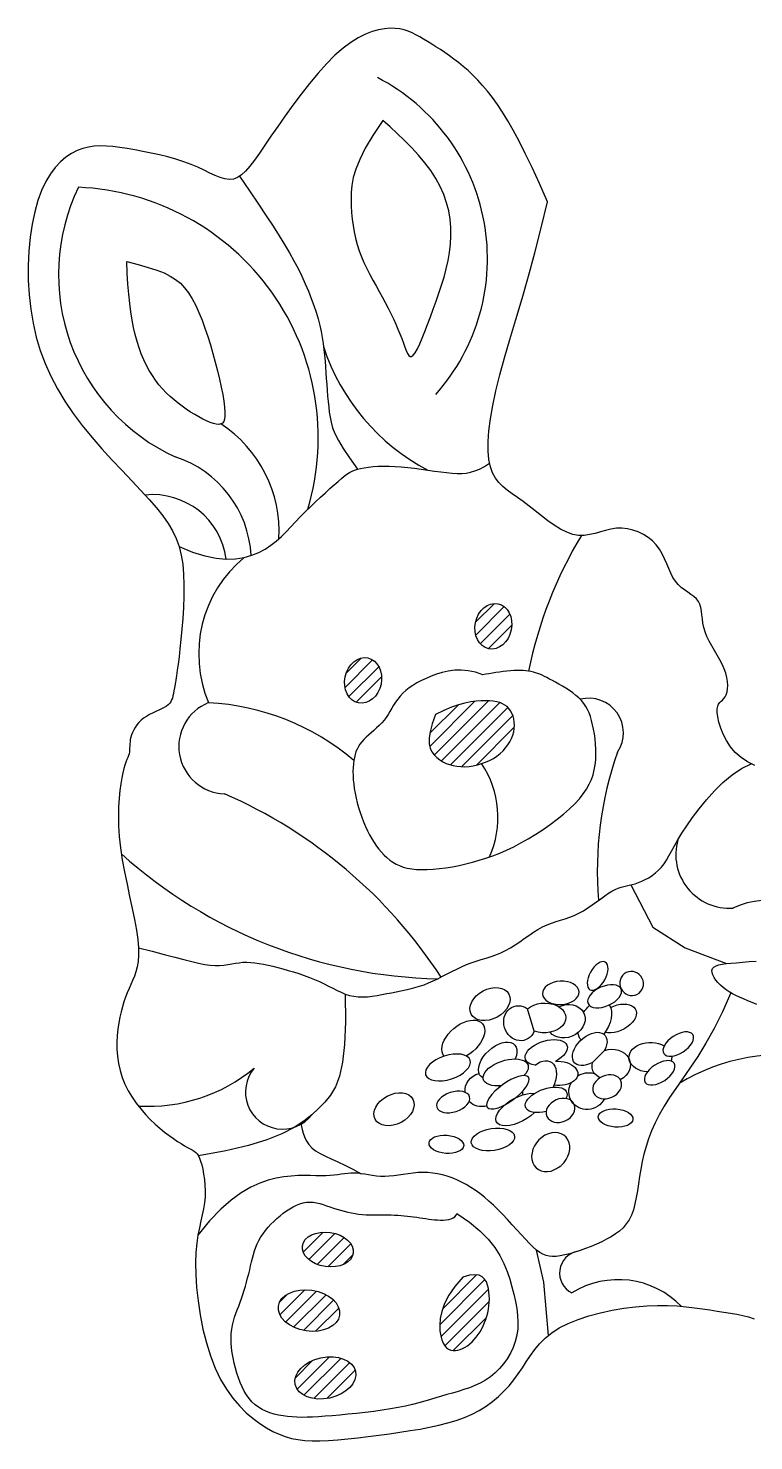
# Model space of a CAD drawing. Extents: x 1069 to 1417, y 503 to 796.
# Drawn here: x 1069.3 to 1216.4, y 509.4 to 795.9 of the extents above; entities that cross this region are included whole.
import ezdxf

# ---------------------------------------------------------------- set-up
doc = ezdxf.new("R2010")
doc.units = 0
doc.header["$LTSCALE"] = 10
doc.header["$MEASUREMENT"] = 0
for name, color, linetype in [('3', 3, 'CONTINUOUS'), ('7', 7, 'CONTINUOUS'), ('BH', 3, 'CONTINUOUS')]:
    doc.layers.add(name, color=color, linetype=linetype)

msp = doc.modelspace()

# ---------------------------------------------------------------- hatches: boundary and pattern name
at = {"layer": 'BH'}
h = msp.add_hatch(dxfattribs=at)
h.set_pattern_fill('ANSI31', color=256, scale=15, style=0)
h.set_pattern_definition([(45, (8891.5754, 11419.2446), (-1.32582521, 1.32582521), [])])
edge = h.paths.add_edge_path()
edge.add_ellipse((1305.65, 651.96), major_axis=(-9.41, -0.73), ratio=0.667745, start_angle=0, end_angle=360)
h.paths.add_polyline_path([(1151.9, 656.68), (1151.2, 654.79), (1150.78, 653.19), (1150.59, 651.86), (1150.62, 650.75), (1150.82, 649.85), (1151.16, 649.1), (1151.62, 648.48), (1152.15, 647.96), (1152.73, 647.5), (1153.36, 647.11), (1154.02, 646.78), (1154.72, 646.52), (1155.46, 646.31), (1156.23, 646.18), (1157.02, 646.11), (1157.84, 646.1), (1158.68, 646.16), (1159.53, 646.29), (1160.38, 646.47), (1161.23, 646.72), (1162.05, 647.02), (1162.85, 647.38), (1163.61, 647.79), (1164.32, 648.25), (1164.97, 648.76), (1165.57, 649.31), (1166.1, 649.9), (1166.56, 650.52), (1166.96, 651.16), (1167.29, 651.82), (1167.55, 652.49), (1167.74, 653.16), (1167.85, 653.84), (1167.89, 654.51), (1167.86, 655.16), (1167.77, 655.78), (1167.61, 656.38), (1167.39, 656.93), (1167.11, 657.44), (1166.78, 657.89), (1166.4, 658.28), (1165.96, 658.61), (1165.46, 658.88), (1164.91, 659.1), (1164.29, 659.27), (1163.6, 659.38), (1162.84, 659.45), (1162.01, 659.48), (1161.1, 659.47), (1160.1, 659.39), (1159.02, 659.24), (1157.83, 658.99), (1156.53, 658.63), (1155.12, 658.14), (1153.58, 657.49)])
edge = h.paths.add_edge_path()
edge.add_ellipse((1163.61, 674.59), major_axis=(0.94, 4.57), ratio=0.794519, start_angle=0, end_angle=360)
edge = h.paths.add_edge_path()
edge.add_ellipse((1137.2, 663.59), major_axis=(0.94, 4.57), ratio=0.794519, start_angle=0, end_angle=360)
edge = h.paths.add_edge_path()
edge.add_ellipse((1293.25, 664.44), major_axis=(0.28, 4.93), ratio=0.669347, start_angle=0, end_angle=360)
edge = h.paths.add_edge_path()
edge.add_ellipse((1320.68, 667.4), major_axis=(0.28, 4.93), ratio=0.669347, start_angle=0, end_angle=360)
edge = h.paths.add_edge_path()
edge.add_ellipse((1130.05, 548.18), major_axis=(-5.17, 0.75), ratio=0.666675, start_angle=0, end_angle=360)
edge = h.paths.add_edge_path()
edge.add_ellipse((1126.23, 535.8), major_axis=(-6.2, 0.9), ratio=0.666675, start_angle=0, end_angle=360)
edge = h.paths.add_edge_path()
edge.add_ellipse((1129.55, 522.14), major_axis=(-6.12, -1.34), ratio=0.666675, start_angle=0, end_angle=360)
h.paths.add_polyline_path([(1157.42, 542.6), (1155.81, 540.7), (1154.6, 538.9), (1153.73, 537.21), (1153.16, 535.62), (1152.85, 534.17), (1152.74, 532.85), (1152.78, 531.69), (1152.94, 530.68), (1153.16, 529.84), (1153.44, 529.16), (1153.77, 528.63), (1154.14, 528.23), (1154.55, 527.95), (1154.98, 527.78), (1155.44, 527.7), (1155.92, 527.7), (1156.41, 527.78), (1156.9, 527.92), (1157.39, 528.12), (1157.89, 528.37), (1158.37, 528.68), (1158.85, 529.05), (1159.31, 529.46), (1159.75, 529.91), (1160.16, 530.41), (1160.56, 530.94), (1160.92, 531.5), (1161.26, 532.09), (1161.57, 532.71), (1161.84, 533.35), (1162.09, 534.01), (1162.3, 534.68), (1162.47, 535.37), (1162.61, 536.06), (1162.71, 536.76), (1162.77, 537.46), (1162.8, 538.17), (1162.77, 538.87), (1162.71, 539.58), (1162.6, 540.28), (1162.44, 540.97), (1162.2, 541.62), (1161.85, 542.19), (1161.37, 542.64), (1160.71, 542.95), (1159.85, 543.07), (1158.77, 542.96)])
edge = h.paths.add_edge_path()
edge.add_ellipse((1245.99, 539.25), major_axis=(-5.44, 2.4), ratio=0.856369, start_angle=0, end_angle=360)
edge = h.paths.add_edge_path()
edge.add_ellipse((1239.03, 527.75), major_axis=(-6.92, 2.23), ratio=0.699664, start_angle=0, end_angle=360)
edge = h.paths.add_edge_path()
edge.add_ellipse((1241.08, 514.99), major_axis=(-5.04, 1.86), ratio=0.43315, start_angle=0, end_angle=360)
edge = h.paths.add_edge_path()
edge.add_ellipse((1274.33, 520.63), major_axis=(2.53, 8.19), ratio=0.689082, start_angle=0, end_angle=360)
edge = h.paths.add_edge_path()
edge.add_ellipse((1355.79, 520.68), major_axis=(-3.56, 8.2), ratio=0.671203, start_angle=0, end_angle=360)
edge = h.paths.add_edge_path()
edge.add_ellipse((1382.36, 536.71), major_axis=(-4.58, -4.29), ratio=0.878465, start_angle=0, end_angle=360)
edge = h.paths.add_edge_path()
edge.add_ellipse((1390.48, 513.65), major_axis=(-5.32, -0.93), ratio=0.555196, start_angle=0, end_angle=360)
edge = h.paths.add_edge_path()
edge.add_ellipse((1391.19, 524.41), major_axis=(-6.7, -0.86), ratio=0.518026, start_angle=0, end_angle=360)

# ---------------------------------------------------------------- linework, layer by layer
at = {"layer": '3'}
for p, q in [((1171.91, 592.49), (1170.57, 596.98)), ((1183.71, 586.12), (1186.14, 588.56)), ((1185.21, 582.99), (1184.04, 583.88))]:
    msp.add_line(p, q, dxfattribs=at)
msp.add_lwpolyline([(1175.31, 564.1, 0.064315), (1177.4, 565.25, 0.064315)], format="xyb", dxfattribs=at)
for centre, radius, start, end in [((1121.03, 749.12), 41.39, 318.2865, 62.5688), ((1116.2, 745.93), 40.77, 154.2962, 245.2179), ((1077.29, 712.83), 50.82, 343.3988, 87.5456), ((1170.42, 744.69), 43.37, 197.9804, 242.4152), ((1094.19, 693.83), 25.97, 356.6561, 56.9592), ((1092.32, 687.77), 22.21, 3.0218, 72.2004), ((1094.54, 686.22), 15.05, 7.4971, 95.8623), ((1256.65, 647.83), 87.71, 148.9967, 168.3867), ((1129.21, 668.97), 25.35, 129.5288, 202.9457), ((1109.41, 650.19), 9.58, 111.766, 267.9969), ((1103.3, 609.88), 49.27, 49.4788, 87.0213), ((1182.96, 652.96), 7.03, 326.3882, 104.2183), ((1255.88, 625.21), 71.19, 160.4164, 185.0029), ((1069.16, 548.91), 100.01, 33.0356, 66.4778), ((1211.47, 628.26), 10.86, 164.0726, 273.9369), ((1154.28, 701.96), 98.87, 228.0494, 268.889), ((1219.52, 601.41), 17.61, 36.1542, 114.5405), ((1222.06, 547.91), 39.78, 78.2604, 121.486), ((1093.62, 610.97), 33.75, 266.6775, 309.5413), ((1120.87, 580.11), 7.52, 139.9675, 322.0447)]:
    msp.add_arc(centre, radius, start, end, dxfattribs=at)
at = {"layer": '3', "extrusion": (0, 0, -1)}
for centre, major_axis, ratio in [((1184.76, 603.66), (1.55, 2.8), 0.510981), ((1191.65, 602.12), (1.09, -2.21), 0.966232), ((1177.29, 600.24), (3.71, 0.19), 0.636696), ((1186.18, 599.54), (3.35, 1.49), 0.542611), ((1201.1, 589.84), (2.94, 1.94), 0.52261), ((1154.4, 585.1), (4.52, 1.48), 0.506813), ((1197.34, 584.02), (2.94, 1.94), 0.52261), ((1166.55, 580.08), (4.16, 3.03), 0.359689), ((1186.7, 581.18), (2.78, 1.21), 0.761803), ((1155.48, 578.1), (3.33, 1.07), 0.573062), ((1177.24, 576.39), (2.78, 1.21), 0.761803)]:
    msp.add_ellipse(centre, major_axis=major_axis, ratio=ratio, dxfattribs=at)
at = {"layer": '3'}
for centre, major_axis, ratio in [((1162.94, 597.96), (-3.83, -2.04), 0.694434), ((1143.48, 576.63), (-3.83, -2.04), 0.694434), ((1188.41, 574.85), (-3.51, 0.27), 0.52261), ((1163.53, 570.5), (-4.39, -0.68), 0.502314), ((1154.09, 569.52), (-3.51, 0.27), 0.52261)]:
    msp.add_ellipse(centre, major_axis=major_axis, ratio=ratio, dxfattribs=at)
at = {"layer": '3', "extrusion": (0, 0, -1)}
for centre, major_axis, ratio, start_param, end_param in [((1168.93, 594.07), (1.17, -3.39), 0.884331, 5.472906, 10.330524), ((1173.98, 595.15), (4.34, 0.08), 0.694434, 3.818127, 8.363513), ((1178.36, 594.48), (3.65, 1.6), 0.82167, 4.671993, 9.197374), ((1184.16, 594.36), (2.29, 4.06), 0.628214, 4.833873, 5.243588), ((1184.16, 594.36), (2.29, 4.06), 0.628214, 0.312966, 1.847624), ((1188.66, 595.03), (3.82, 1.82), 0.60363, 4.666756, 8.789552), ((1157.53, 590.69), (-3.88, -3.29), 0.59593, 0, 5.040506), ((1164.5, 586.5), (3.43, 3.2), 0.579419, 2.930649, 7.208544), ((1174.34, 588.14), (4.22, 1.38), 0.528228, 2.302345, 7.567439), ((1183.16, 588.85), (3.05, 2.82), 0.610792, 1.926413, 7.354629), ((1184.16, 594.36), (2.29, 4.06), 0.628214, 3.346888, 3.835626), ((1195.44, 587.18), (4.34, 0.08), 0.694434, 8.006231, 11.716481), ((1187.51, 585.49), (3.88, 0.42), 0.849913, 4.443128, 7.452584), ((1195.44, 587.18), (4.34, 0.08), 0.694434, 6.238218, 6.563607), ((1166.12, 584.11), (4.52, 1.48), 0.506813, 1.917807, 7.096098), ((1172.97, 582.16), (2.29, 4.06), 0.628214, 5.283754, 7.760575), ((1176.72, 583.93), (4.02, -0.2), 0.611285, 4.559749, 8.022718), ((1187.51, 585.49), (3.88, 0.42), 0.849913, 9.047336, 9.741649), ((1161.35, 580.55), (-3.14, -1.59), 0.954465, 6.624937, 8.124516), ((1182.75, 580.32), (3.37, 1.92), 0.947489, 7.262524, 10.447903), ((1182.75, 580.32), (3.37, 1.92), 0.947489, 10.912347, 11.832445), ((1168.77, 576.57), (4.49, 2.56), 0.46745, 1.07043, 5.735699), ((1161.35, 580.55), (-3.14, -1.59), 0.954465, 9.660159, 9.75495), ((1172.97, 582.16), (2.29, 4.06), 0.628214, 10.013182, 10.203236), ((1174.33, 578.53), (4.17, 1.53), 0.502314, 8.037215, 10.589499), ((1174.33, 578.53), (4.17, 1.53), 0.502314, 4.306314, 6.811674), ((1161.35, 580.55), (-3.14, -1.59), 0.954465, 4.894044, 6.010371)]:
    msp.add_ellipse(centre, major_axis=major_axis, ratio=ratio, start_param=start_param, end_param=end_param, dxfattribs=at)
at = {"layer": '3'}
msp.add_ellipse((1175.24, 567.94), major_axis=(2.9, 3.24), ratio=0.788102, start_param=4.583668, end_param=10.289959, dxfattribs=at)
at = {"layer": '7'}
for points in [[(1174.58, 760.67), (1172.94, 764.35), (1171.46, 767.6), (1170.09, 770.45), (1168.83, 772.96), (1167.65, 775.16), (1166.55, 777.11), (1165.49, 778.83), (1164.46, 780.38), (1163.44, 781.8), (1162.43, 783.09), (1161.43, 784.27), (1160.44, 785.35), (1159.46, 786.35), (1158.49, 787.26), (1157.52, 788.1), (1156.57, 788.88), (1155.62, 789.61), (1154.69, 790.29), (1153.77, 790.93), (1152.87, 791.54), (1151.98, 792.11), (1151.12, 792.64), (1150.28, 793.15), (1149.46, 793.64), (1148.68, 794.1), (1147.9, 794.53), (1147.13, 794.92), (1146.34, 795.25), (1145.51, 795.53), (1144.63, 795.73), (1143.69, 795.84), (1142.67, 795.86), (1141.55, 795.77), (1140.34, 795.55), (1139.05, 795.19), (1137.68, 794.65), (1136.23, 793.92), (1134.71, 792.98), (1133.13, 791.8), (1131.48, 790.37), (1129.79, 788.67), (1128.07, 786.75), (1126.34, 784.68), (1124.64, 782.5), (1122.98, 780.28), (1121.39, 778.07), (1119.89, 775.94), (1118.52, 773.94), (1117.29, 772.12), (1116.18, 770.5), (1115.17, 769.09), (1114.24, 767.88), (1113.37, 766.88), (1112.54, 766.11), (1111.72, 765.57), (1110.9, 765.25), (1110.04, 765.17), (1109.15, 765.29), (1108.21, 765.57), (1107.2, 765.99), (1106.12, 766.5), (1104.96, 767.07), (1103.7, 767.67), (1102.32, 768.26), (1100.84, 768.8), (1099.26, 769.3), (1097.62, 769.76), (1095.94, 770.17), (1094.24, 770.55), (1092.56, 770.89), (1090.93, 771.18), (1089.36, 771.45), (1087.88, 771.67), (1086.48, 771.85), (1085.15, 771.96), (1083.89, 771.99), (1082.67, 771.93), (1081.49, 771.76), (1080.34, 771.47), (1079.2, 771.04), (1078.06, 770.46), (1076.94, 769.71), (1075.84, 768.77), (1074.79, 767.65), (1073.79, 766.32), (1072.87, 764.76), (1072.02, 762.97), (1071.27, 760.94), (1070.63, 758.65), (1070.11, 756.14), (1069.7, 753.46), (1069.43, 750.64), (1069.3, 747.73), (1069.31, 744.77), (1069.47, 741.8), (1069.79, 738.88), (1070.28, 736.02), (1070.93, 733.24), (1071.75, 730.53), (1072.73, 727.88), (1073.89, 725.28), (1075.22, 722.73), (1076.71, 720.22), (1078.38, 717.75), (1080.22, 715.32), (1082.18, 712.93), (1084.22, 710.59), (1086.28, 708.33), (1088.33, 706.15), (1090.3, 704.08), (1092.15, 702.11), (1093.84, 700.28), (1095.32, 698.57), (1096.6, 696.97), (1097.68, 695.43), (1098.58, 693.9), (1099.32, 692.35), (1099.9, 690.74), (1100.33, 689.02), (1100.63, 687.15), (1100.81, 685.12), (1100.88, 682.95), (1100.87, 680.69), (1100.79, 678.41), (1100.65, 676.15), (1100.47, 673.96), (1100.27, 671.9), (1100.07, 670.02), (1099.87, 668.36), (1099.68, 666.91), (1099.51, 665.65), (1099.35, 664.56), (1099.2, 663.62), (1099.06, 662.81), (1098.93, 662.11), (1098.82, 661.49), (1098.73, 660.94), (1098.63, 660.46), (1098.52, 660.02), (1098.38, 659.63), (1098.21, 659.27), (1097.98, 658.95), (1097.69, 658.65), (1097.32, 658.37), (1096.87, 658.1), (1096.34, 657.83), (1095.76, 657.56), (1095.14, 657.27), (1094.51, 656.98), (1093.88, 656.66), (1093.27, 656.31), (1092.7, 655.93), (1092.19, 655.51), (1091.73, 655.05), (1091.32, 654.58), (1090.98, 654.08), (1090.68, 653.57), (1090.44, 653.06), (1090.24, 652.56), (1090.1, 652.07), (1090, 651.6), (1089.94, 651.15), (1089.9, 650.71), (1089.88, 650.29), (1089.86, 649.89), (1089.84, 649.49), (1089.8, 649.11), (1089.73, 648.73), (1089.62, 648.36), (1089.48, 647.97), (1089.31, 647.53), (1089.12, 647.03), (1088.91, 646.43), (1088.7, 645.72), (1088.48, 644.86), (1088.26, 643.84), (1088.05, 642.64), (1087.86, 641.25), (1087.71, 639.7), (1087.61, 637.97), (1087.57, 636.1), (1087.62, 634.08), (1087.76, 631.92), (1088.01, 629.63), (1088.37, 627.23), (1088.82, 624.76), (1089.33, 622.26), (1089.86, 619.78), (1090.38, 617.37), (1090.85, 615.08), (1091.24, 612.95), (1091.52, 611.03), (1091.66, 609.35), (1091.67, 607.89), (1091.58, 606.62), (1091.39, 605.5), (1091.13, 604.51), (1090.82, 603.6), (1090.47, 602.75), (1090.1, 601.92), (1089.74, 601.09), (1089.38, 600.23), (1089.03, 599.34), (1088.7, 598.41), (1088.4, 597.43), (1088.11, 596.4), (1087.86, 595.31), (1087.64, 594.14), (1087.46, 592.89), (1087.34, 591.57), (1087.28, 590.2), (1087.29, 588.79), (1087.39, 587.36), (1087.59, 585.93), (1087.91, 584.49), (1088.34, 583.08), (1088.9, 581.71), (1089.58, 580.37), (1090.36, 579.09), (1091.21, 577.86), (1092.12, 576.69), (1093.08, 575.59), (1094.05, 574.57), (1095.03, 573.62), (1096, 572.76), (1096.94, 571.98), (1097.85, 571.29), (1098.72, 570.67), (1099.54, 570.12), (1100.29, 569.65), (1100.98, 569.24), (1101.59, 568.9), (1102.11, 568.62), (1102.56, 568.37), (1102.94, 568.13), (1103.27, 567.87), (1103.55, 567.56), (1103.8, 567.18), (1104.03, 566.7), (1104.26, 566.1), (1104.48, 565.35), (1104.68, 564.47), (1104.87, 563.48), (1105.02, 562.4), (1105.13, 561.25), (1105.17, 560.07), (1105.15, 558.86), (1105.05, 557.65), (1104.85, 556.45), (1104.6, 555.24), (1104.3, 553.97), (1104, 552.61), (1103.71, 551.12), (1103.46, 549.46), (1103.29, 547.59), (1103.21, 545.48), (1103.26, 543.09), (1103.43, 540.49), (1103.73, 537.74), (1104.16, 534.91), (1104.73, 532.06), (1105.42, 529.27), (1106.25, 526.59), (1107.21, 524.1), (1108.3, 521.84), (1109.5, 519.83), (1110.79, 518.05), (1112.13, 516.47), (1113.52, 515.09), (1114.91, 513.9), (1116.29, 512.88), (1117.63, 512.01), (1118.92, 511.29), (1120.17, 510.7), (1121.42, 510.23), (1122.68, 509.88), (1123.98, 509.63), (1125.37, 509.47), (1126.85, 509.4), (1128.46, 509.4), (1130.21, 509.47), (1132.09, 509.6), (1134.08, 509.77), (1136.14, 509.99), (1138.26, 510.24), (1140.4, 510.52), (1142.54, 510.82), (1144.66, 511.13), (1146.73, 511.45), (1148.74, 511.78), (1150.68, 512.14), (1152.56, 512.54), (1154.37, 513), (1156.1, 513.51), (1157.74, 514.1), (1159.3, 514.77), (1160.77, 515.55), (1162.14, 516.41), (1163.43, 517.35), (1164.63, 518.36), (1165.75, 519.43), (1166.79, 520.56), (1167.76, 521.74), (1168.65, 522.94), (1169.49, 524.18), (1170.3, 525.42), (1171.12, 526.67), (1172, 527.89), (1172.99, 529.08), (1174.12, 530.22), (1175.44, 531.3), (1176.98, 532.3), (1178.79, 533.21), (1180.81, 534.02), (1183, 534.74), (1185.32, 535.35), (1187.7, 535.86), (1190.1, 536.27), (1192.47, 536.57), (1194.76, 536.76), (1196.92, 536.84), (1198.96, 536.82), (1200.87, 536.73), (1202.68, 536.57), (1204.39, 536.37), (1206.01, 536.15), (1207.54, 535.92), (1208.99, 535.69), (1210.38, 535.49), (1211.7, 535.29), (1212.97, 535.08), (1214.19, 534.83), (1215.37, 534.52), (1216.52, 534.13)], [(1141.22, 777.16), (1139.2, 774.14), (1137.65, 771.53), (1136.51, 769.27), (1135.71, 767.29), (1135.21, 765.56), (1134.92, 764), (1134.8, 762.56), (1134.78, 761.19), (1134.81, 759.84), (1134.88, 758.5), (1134.99, 757.17), (1135.16, 755.85), (1135.37, 754.55), (1135.65, 753.27), (1135.98, 752), (1136.38, 750.75), (1136.85, 749.52), (1137.38, 748.32), (1137.95, 747.13), (1138.55, 745.95), (1139.18, 744.79), (1139.82, 743.64), (1140.46, 742.5), (1141.08, 741.36), (1141.69, 740.23), (1142.27, 739.11), (1142.82, 738.01), (1143.34, 736.93), (1143.82, 735.87), (1144.27, 734.85), (1144.67, 733.86), (1145.04, 732.91), (1145.36, 732.01), (1145.65, 731.2), (1145.92, 730.48), (1146.18, 729.9), (1146.45, 729.49), (1146.73, 729.27), (1147.03, 729.27), (1147.38, 729.53), (1147.77, 730.06), (1148.21, 730.83), (1148.69, 731.83), (1149.2, 733), (1149.74, 734.33), (1150.29, 735.78), (1150.86, 737.31), (1151.44, 738.89), (1152.02, 740.49), (1152.59, 742.11), (1153.13, 743.75), (1153.62, 745.4), (1154.07, 747.06), (1154.44, 748.73), (1154.74, 750.4), (1154.93, 752.09), (1155.02, 753.77), (1154.99, 755.46), (1154.84, 757.14), (1154.56, 758.82), (1154.13, 760.48), (1153.56, 762.14), (1152.84, 763.78), (1151.96, 765.4), (1150.91, 767), (1149.73, 768.57), (1148.44, 770.11), (1147.05, 771.61), (1145.61, 773.07), (1144.14, 774.49), (1142.67, 775.85), (1141.22, 777.16)], [(1112.13, 765.84), (1114.17, 762.86), (1115.96, 760.21), (1117.55, 757.84), (1118.95, 755.71), (1120.19, 753.78), (1121.29, 752), (1122.28, 750.32), (1123.17, 748.71), (1124.01, 747.13), (1124.77, 745.57), (1125.48, 744.04), (1126.12, 742.54), (1126.7, 741.07), (1127.22, 739.64), (1127.68, 738.25), (1128.07, 736.9), (1128.4, 735.6), (1128.68, 734.34), (1128.9, 733.11), (1129.09, 731.9), (1129.24, 730.71), (1129.37, 729.53), (1129.48, 728.36), (1129.57, 727.18), (1129.66, 725.99), (1129.74, 724.8), (1129.83, 723.61), (1129.92, 722.43), (1130.01, 721.27), (1130.11, 720.14), (1130.22, 719.04), (1130.34, 717.98), (1130.49, 716.97), (1130.7, 715.94), (1131.02, 714.85), (1131.5, 713.64), (1132.2, 712.25), (1133.16, 710.63), (1134.42, 708.71), (1136.05, 706.44)], [(1216.65, 646.34), (1215.16, 647.08), (1213.84, 647.95), (1212.68, 648.99), (1211.71, 650.16), (1210.89, 651.4), (1210.24, 652.67), (1209.73, 653.93), (1209.36, 655.12), (1209.13, 656.19), (1209.02, 657.1), (1209.02, 657.82), (1209.12, 658.36), (1209.3, 658.77), (1209.53, 659.09), (1209.8, 659.36), (1210.08, 659.62), (1210.36, 659.9), (1210.62, 660.25), (1210.83, 660.7), (1211, 661.25), (1211.1, 661.88), (1211.13, 662.59), (1211.09, 663.36), (1210.97, 664.19), (1210.76, 665.05), (1210.45, 665.95), (1210.04, 666.86), (1209.55, 667.8), (1209.01, 668.74), (1208.45, 669.69), (1207.89, 670.64), (1207.37, 671.58), (1206.92, 672.52), (1206.55, 673.44), (1206.29, 674.35), (1206.12, 675.23), (1206, 676.08), (1205.91, 676.89), (1205.82, 677.66), (1205.69, 678.37), (1205.49, 679.03), (1205.2, 679.61), (1204.79, 680.13), (1204.28, 680.6), (1203.69, 681.05), (1203.05, 681.49), (1202.39, 681.95), (1201.73, 682.46), (1201.11, 683.04), (1200.53, 683.71), (1200.03, 684.48), (1199.59, 685.35), (1199.18, 686.29), (1198.77, 687.27), (1198.34, 688.26), (1197.86, 689.24), (1197.31, 690.19), (1196.66, 691.07), (1195.88, 691.88), (1195.01, 692.59), (1194.04, 693.2), (1193, 693.7), (1191.92, 694.08), (1190.8, 694.33), (1189.68, 694.46), (1188.56, 694.44), (1187.46, 694.28), (1186.38, 694.03), (1185.31, 693.72), (1184.23, 693.41), (1183.14, 693.16), (1182.04, 693.01), (1180.9, 693), (1179.72, 693.2), (1178.5, 693.64), (1177.23, 694.27), (1175.95, 695.07), (1174.66, 695.98), (1173.37, 696.97), (1172.09, 697.97), (1170.85, 698.95), (1169.65, 699.87), (1168.51, 700.69), (1167.43, 701.44), (1166.43, 702.17), (1165.52, 702.91), (1164.72, 703.71), (1164.02, 704.62), (1163.45, 705.67), (1163.01, 706.91), (1162.72, 708.38), (1162.57, 710.09), (1162.58, 712.04), (1162.73, 714.23), (1163.05, 716.68), (1163.52, 719.37), (1164.15, 722.33), (1164.94, 725.54), (1165.89, 729.02), (1166.98, 732.76), (1168.17, 736.77), (1169.43, 741.03), (1170.73, 745.56), (1172.04, 750.34), (1173.34, 755.38), (1174.58, 760.67)], [(1089.27, 748.57), (1091.61, 747.95), (1093.63, 747.37), (1095.36, 746.81), (1096.83, 746.23), (1098.09, 745.61), (1099.18, 744.93), (1100.14, 744.14), (1101, 743.23), (1101.81, 742.17), (1102.56, 740.96), (1103.26, 739.64), (1103.92, 738.2), (1104.55, 736.67), (1105.14, 735.05), (1105.7, 733.37), (1106.23, 731.64), (1106.74, 729.88), (1107.23, 728.11), (1107.68, 726.37), (1108.08, 724.67), (1108.43, 723.06), (1108.73, 721.57), (1108.96, 720.21), (1109.11, 719.02), (1109.19, 718.03), (1109.19, 717.22), (1109.1, 716.59), (1108.93, 716.12), (1108.68, 715.79), (1108.35, 715.6), (1107.93, 715.53), (1107.43, 715.57), (1106.84, 715.7), (1106.18, 715.92), (1105.46, 716.22), (1104.7, 716.59), (1103.89, 717.02), (1103.05, 717.5), (1102.2, 718.03), (1101.35, 718.59), (1100.51, 719.19), (1099.68, 719.82), (1098.86, 720.48), (1098.06, 721.19), (1097.28, 721.93), (1096.53, 722.72), (1095.81, 723.56), (1095.12, 724.46), (1094.47, 725.41), (1093.85, 726.42), (1093.28, 727.48), (1092.73, 728.61), (1092.23, 729.8), (1091.77, 731.04), (1091.36, 732.35), (1090.98, 733.73), (1090.65, 735.17), (1090.35, 736.69), (1090.1, 738.32), (1089.88, 740.06), (1089.69, 741.94), (1089.52, 743.97), (1089.39, 746.18), (1089.27, 748.57)], [(1099.9, 690.74), (1102.61, 689.6), (1105.1, 688.83), (1107.38, 688.37), (1109.46, 688.19), (1111.35, 688.25), (1113.07, 688.53), (1114.63, 688.98), (1116.05, 689.56), (1117.34, 690.24), (1118.51, 691.02), (1119.6, 691.86), (1120.62, 692.77), (1121.6, 693.72), (1122.55, 694.72), (1123.5, 695.74), (1124.47, 696.77), (1125.48, 697.8), (1126.51, 698.82), (1127.54, 699.81), (1128.56, 700.77), (1129.55, 701.67), (1130.48, 702.51), (1131.35, 703.28), (1132.12, 703.95), (1132.8, 704.53), (1133.39, 705.02), (1133.93, 705.42), (1134.44, 705.75), (1134.95, 706.03), (1135.47, 706.26), (1136.05, 706.44), (1136.7, 706.6), (1137.45, 706.74), (1138.29, 706.86), (1139.22, 706.96), (1140.23, 707.02), (1141.31, 707.06), (1142.46, 707.05), (1143.68, 707.01), (1144.95, 706.93), (1146.27, 706.8), (1147.62, 706.64), (1148.98, 706.45), (1150.33, 706.25), (1151.66, 706.06), (1152.93, 705.88), (1154.14, 705.73), (1155.27, 705.61), (1156.29, 705.55), (1157.24, 705.55), (1158.13, 705.63), (1159.01, 705.8), (1159.89, 706.07), (1160.81, 706.46), (1161.79, 706.98), (1162.86, 707.65)], [(1161.45, 664.74), (1159.96, 665.27), (1158.51, 665.57), (1157.11, 665.69), (1155.77, 665.65), (1154.48, 665.47), (1153.25, 665.19), (1152.09, 664.84), (1150.99, 664.44), (1149.97, 664.01), (1149.01, 663.56), (1148.12, 663.09), (1147.3, 662.59), (1146.55, 662.08), (1145.87, 661.54), (1145.25, 660.98), (1144.71, 660.41), (1144.22, 659.81), (1143.79, 659.19), (1143.39, 658.57), (1143.02, 657.94), (1142.65, 657.31), (1142.28, 656.7), (1141.89, 656.1), (1141.46, 655.53), (1140.98, 654.98), (1140.47, 654.45), (1139.93, 653.95), (1139.38, 653.46), (1138.83, 652.99), (1138.3, 652.52), (1137.8, 652.06), (1137.33, 651.6), (1136.92, 651.14), (1136.56, 650.67), (1136.25, 650.19), (1135.99, 649.68), (1135.76, 649.15), (1135.58, 648.58), (1135.43, 647.98), (1135.32, 647.34), (1135.23, 646.65), (1135.18, 645.91), (1135.15, 645.13), (1135.16, 644.31), (1135.21, 643.46), (1135.3, 642.57), (1135.42, 641.65), (1135.58, 640.71), (1135.78, 639.75), (1136.02, 638.77), (1136.3, 637.79), (1136.61, 636.82), (1136.95, 635.85), (1137.31, 634.9), (1137.7, 633.98), (1138.11, 633.1), (1138.53, 632.26), (1138.98, 631.47), (1139.44, 630.72), (1139.92, 630.01), (1140.42, 629.36), (1140.94, 628.74), (1141.48, 628.17), (1142.04, 627.65), (1142.62, 627.17), (1143.24, 626.74), (1143.89, 626.36), (1144.59, 626.03), (1145.34, 625.75), (1146.16, 625.53), (1147.05, 625.37), (1148.02, 625.27), (1149.08, 625.22), (1150.21, 625.24), (1151.42, 625.31), (1152.67, 625.43), (1153.97, 625.6), (1155.31, 625.82), (1156.66, 626.08), (1158.02, 626.39), (1159.39, 626.73), (1160.75, 627.11), (1162.12, 627.54), (1163.5, 628.03), (1164.9, 628.58), (1166.31, 629.19), (1167.75, 629.88), (1169.21, 630.65), (1170.7, 631.5), (1172.2, 632.41), (1173.69, 633.39), (1175.14, 634.4), (1176.53, 635.45), (1177.83, 636.5), (1179.04, 637.56), (1180.12, 638.6), (1181.05, 639.61), (1181.85, 640.6), (1182.51, 641.57), (1183.06, 642.54), (1183.5, 643.51), (1183.84, 644.48), (1184.09, 645.47), (1184.26, 646.48), (1184.37, 647.52), (1184.41, 648.57), (1184.4, 649.64), (1184.34, 650.69), (1184.24, 651.73), (1184.1, 652.74), (1183.93, 653.7), (1183.74, 654.62), (1183.52, 655.47), (1183.29, 656.26), (1183.02, 656.99), (1182.71, 657.68), (1182.36, 658.32), (1181.95, 658.93), (1181.49, 659.5), (1180.97, 660.05), (1180.37, 660.57), (1179.72, 661.08), (1179.03, 661.56), (1178.32, 662.01), (1177.61, 662.44), (1176.9, 662.84), (1176.22, 663.22), (1175.59, 663.56), (1175.01, 663.87), (1174.48, 664.16), (1173.99, 664.41), (1173.52, 664.64), (1173.07, 664.84), (1172.63, 665.01), (1172.19, 665.16), (1171.73, 665.29), (1171.24, 665.4), (1170.73, 665.48), (1170.19, 665.55), (1169.63, 665.59), (1169.03, 665.61), (1168.41, 665.61), (1167.76, 665.59), (1167.07, 665.55), (1166.36, 665.48), (1165.63, 665.4), (1164.88, 665.3), (1164.14, 665.19), (1163.42, 665.08), (1162.72, 664.96), (1162.06, 664.85), (1161.45, 664.74)], [(1151.9, 656.68), (1151.2, 654.79), (1150.78, 653.19), (1150.59, 651.86), (1150.62, 650.75), (1150.82, 649.85), (1151.16, 649.1), (1151.62, 648.48), (1152.15, 647.96), (1152.73, 647.5), (1153.36, 647.11), (1154.02, 646.78), (1154.72, 646.52), (1155.46, 646.31), (1156.23, 646.18), (1157.02, 646.11), (1157.84, 646.1), (1158.68, 646.16), (1159.53, 646.29), (1160.38, 646.47), (1161.23, 646.72), (1162.05, 647.02), (1162.85, 647.38), (1163.61, 647.79), (1164.32, 648.25), (1164.97, 648.76), (1165.57, 649.31), (1166.1, 649.9), (1166.56, 650.52), (1166.96, 651.16), (1167.29, 651.82), (1167.55, 652.49), (1167.74, 653.16), (1167.85, 653.84), (1167.89, 654.51), (1167.86, 655.16), (1167.77, 655.78), (1167.61, 656.38), (1167.39, 656.93), (1167.11, 657.44), (1166.78, 657.89), (1166.4, 658.28), (1165.96, 658.61), (1165.46, 658.88), (1164.91, 659.1), (1164.29, 659.27), (1163.6, 659.38), (1162.84, 659.45), (1162.01, 659.48), (1161.1, 659.47), (1160.1, 659.39), (1159.02, 659.24), (1157.83, 658.99), (1156.53, 658.63), (1155.12, 658.14), (1153.58, 657.49), (1151.9, 656.68)], [(1091.66, 609.35), (1094.45, 608.66), (1096.89, 608.04), (1099.01, 607.48), (1100.85, 606.99), (1102.45, 606.57), (1103.85, 606.23), (1105.09, 605.98), (1106.19, 605.83), (1107.19, 605.76), (1108.11, 605.78), (1108.97, 605.85), (1109.79, 605.97), (1110.56, 606.1), (1111.32, 606.23), (1112.07, 606.35), (1112.83, 606.43), (1113.61, 606.45), (1114.42, 606.42), (1115.26, 606.34), (1116.12, 606.21), (1117.02, 606.05), (1117.95, 605.85), (1118.91, 605.62), (1119.91, 605.36), (1120.95, 605.09), (1122.01, 604.79), (1123.09, 604.47), (1124.18, 604.13), (1125.26, 603.76), (1126.32, 603.38), (1127.35, 602.97), (1128.34, 602.54), (1129.28, 602.08), (1130.18, 601.62), (1131.05, 601.17), (1131.91, 600.74), (1132.75, 600.34), (1133.59, 600), (1134.44, 599.72), (1135.31, 599.53), (1136.22, 599.42), (1137.15, 599.4), (1138.1, 599.45), (1139.06, 599.55), (1140.04, 599.7), (1141.02, 599.88), (1142, 600.07), (1142.97, 600.27), (1143.93, 600.46), (1144.88, 600.65), (1145.83, 600.85), (1146.76, 601.07), (1147.7, 601.31), (1148.63, 601.58), (1149.56, 601.89), (1150.49, 602.24), (1151.42, 602.66), (1152.37, 603.11), (1153.31, 603.59), (1154.26, 604.09), (1155.22, 604.59), (1156.19, 605.07), (1157.17, 605.53), (1158.15, 605.95), (1159.14, 606.32), (1160.14, 606.65), (1161.14, 606.97), (1162.14, 607.28), (1163.15, 607.6), (1164.14, 607.95), (1165.13, 608.35), (1166.1, 608.82), (1167.07, 609.36), (1168.02, 609.95), (1168.96, 610.59), (1169.89, 611.25), (1170.81, 611.89), (1171.74, 612.52), (1172.66, 613.09), (1173.58, 613.6), (1174.5, 614.03), (1175.42, 614.38), (1176.34, 614.69), (1177.26, 614.98), (1178.19, 615.27), (1179.11, 615.59), (1180.03, 615.94), (1180.95, 616.37), (1181.87, 616.87), (1182.78, 617.45), (1183.67, 618.06), (1184.55, 618.69), (1185.39, 619.31), (1186.19, 619.89), (1186.95, 620.42), (1187.66, 620.87), (1188.31, 621.22), (1188.93, 621.48), (1189.5, 621.67), (1190.06, 621.82), (1190.62, 621.94), (1191.18, 622.05), (1191.76, 622.19), (1192.37, 622.36), (1193.02, 622.58), (1193.71, 622.86), (1194.41, 623.19), (1195.12, 623.59), (1195.82, 624.04), (1196.49, 624.54), (1197.13, 625.11), (1197.71, 625.73), (1198.24, 626.42), (1198.73, 627.17), (1199.23, 628.02), (1199.75, 628.97), (1200.34, 630.03), (1201.03, 631.24), (1201.84, 632.59), (1202.82, 634.1), (1203.98, 635.78), (1205.32, 637.58), (1206.81, 639.41), (1208.44, 641.21), (1210.18, 642.91), (1212.02, 644.44), (1213.94, 645.73), (1215.91, 646.71)], [(1191.47, 622.12), (1195.98, 613.58), (1202.49, 609.38), (1210.88, 606.17)], [(1217.02, 597.86), (1216.09, 598.26), (1215.2, 598.63), (1214.36, 598.99), (1213.56, 599.34), (1212.81, 599.69), (1212.09, 600.06), (1211.42, 600.44), (1210.79, 600.85), (1210.2, 601.3), (1209.65, 601.79), (1209.15, 602.3), (1208.72, 602.83), (1208.37, 603.36), (1208.11, 603.87), (1207.97, 604.35), (1207.95, 604.79), (1208.08, 605.17), (1208.35, 605.47), (1208.77, 605.71), (1209.34, 605.9), (1210.04, 606.05), (1210.88, 606.17), (1211.85, 606.26), (1212.94, 606.35), (1214.15, 606.45), (1215.48, 606.56), (1216.9, 606.69)], [(1211.76, 600.25), (1210.08, 596.4), (1208.39, 593), (1206.71, 590), (1205.06, 587.34), (1203.48, 584.96), (1201.98, 582.82), (1200.59, 580.85), (1199.33, 579.01), (1198.22, 577.23), (1197.25, 575.52), (1196.41, 573.85), (1195.7, 572.23), (1195.09, 570.64), (1194.58, 569.08), (1194.16, 567.54), (1193.81, 566.01), (1193.52, 564.48), (1193.27, 562.98), (1193.04, 561.51), (1192.83, 560.09), (1192.59, 558.73), (1192.32, 557.45), (1192, 556.26), (1191.61, 555.18), (1191.13, 554.22), (1190.57, 553.37), (1189.92, 552.61), (1189.19, 551.93), (1188.39, 551.33), (1187.52, 550.77), (1186.58, 550.25), (1185.59, 549.76), (1184.53, 549.28), (1183.44, 548.82), (1182.33, 548.39), (1181.22, 547.99), (1180.13, 547.63), (1179.09, 547.32), (1178.1, 547.07), (1177.19, 546.89), (1176.37, 546.78), (1175.63, 546.74), (1174.95, 546.8), (1174.3, 546.95), (1173.67, 547.21), (1173.04, 547.57), (1172.39, 548.06), (1171.69, 548.67), (1170.92, 549.41), (1170.11, 550.26), (1169.25, 551.2), (1168.35, 552.19), (1167.42, 553.22), (1166.48, 554.25), (1165.53, 555.27), (1164.58, 556.25), (1163.64, 557.16), (1162.71, 558.01), (1161.79, 558.8), (1160.87, 559.52), (1159.95, 560.19), (1159.02, 560.79), (1158.09, 561.35), (1157.15, 561.85), (1156.2, 562.29), (1155.24, 562.69), (1154.27, 563.03), (1153.29, 563.31), (1152.31, 563.53), (1151.32, 563.69), (1150.32, 563.79), (1149.32, 563.82), (1148.32, 563.78), (1147.32, 563.68), (1146.33, 563.56), (1145.35, 563.41), (1144.38, 563.26), (1143.43, 563.13), (1142.51, 563.04), (1141.61, 562.99), (1140.73, 563), (1139.89, 563.07), (1139.07, 563.18), (1138.29, 563.3), (1137.53, 563.43), (1136.79, 563.55), (1136.09, 563.64), (1135.4, 563.69), (1134.74, 563.68), (1134.09, 563.63), (1133.44, 563.55), (1132.76, 563.45), (1132.06, 563.34), (1131.32, 563.25), (1130.52, 563.17), (1129.64, 563.13), (1128.68, 563.13), (1127.64, 563.15), (1126.52, 563.18), (1125.31, 563.2), (1124.01, 563.17), (1122.63, 563.08), (1121.16, 562.91), (1119.6, 562.64), (1117.96, 562.23), (1116.23, 561.64), (1114.41, 560.82), (1112.48, 559.69), (1110.46, 558.22), (1108.32, 556.34), (1106.07, 553.99), (1103.71, 551.12)], [(1133.59, 600), (1133.64, 594.33), (1133.45, 589.77), (1133.02, 586.18), (1132.39, 583.37), (1131.58, 581.19), (1130.59, 579.47), (1129.46, 578.05), (1128.19, 576.77), (1126.8, 575.48), (1125.17, 574.19), (1123.19, 572.9), (1120.74, 571.63), (1117.7, 570.41), (1113.94, 569.25), (1109.35, 568.17), (1103.8, 567.18)], [(1124.62, 573.83), (1124.65, 573.56), (1124.72, 573.1), (1124.84, 572.51), (1125.03, 571.81), (1125.31, 571.05), (1125.68, 570.27), (1126.18, 569.51), (1126.8, 568.8), (1127.58, 568.18), (1128.5, 567.63), (1129.56, 567.09), (1130.75, 566.55), (1132.08, 565.96), (1133.53, 565.28), (1135.1, 564.49), (1136.79, 563.55)], [(1156.18, 555.49), (1158.77, 553.73), (1160.88, 551.99), (1162.57, 550.28), (1163.91, 548.6), (1164.95, 546.95), (1165.76, 545.32), (1166.4, 543.72), (1166.93, 542.16), (1167.39, 540.63), (1167.8, 539.13), (1168.13, 537.66), (1168.38, 536.23), (1168.54, 534.83), (1168.6, 533.46), (1168.55, 532.12), (1168.37, 530.82), (1168.06, 529.55), (1167.63, 528.32), (1167.09, 527.15), (1166.44, 526.03), (1165.7, 524.99), (1164.87, 524.02), (1163.98, 523.14), (1163.02, 522.36), (1162.01, 521.69), (1160.96, 521.1), (1159.87, 520.6), (1158.75, 520.16), (1157.62, 519.77), (1156.48, 519.41), (1155.34, 519.08), (1154.21, 518.75), (1153.1, 518.42), (1151.98, 518.08), (1150.85, 517.75), (1149.69, 517.41), (1148.47, 517.08), (1147.19, 516.75), (1145.82, 516.44), (1144.34, 516.14), (1142.76, 515.87), (1141.09, 515.6), (1139.36, 515.36), (1137.6, 515.14), (1135.85, 514.94), (1134.13, 514.76), (1132.48, 514.6), (1130.93, 514.46), (1129.5, 514.35), (1128.19, 514.25), (1126.97, 514.19), (1125.85, 514.15), (1124.79, 514.14), (1123.78, 514.17), (1122.82, 514.22), (1121.88, 514.31), (1120.96, 514.43), (1120.05, 514.59), (1119.16, 514.8), (1118.31, 515.06), (1117.49, 515.38), (1116.7, 515.76), (1115.97, 516.2), (1115.29, 516.71), (1114.67, 517.31), (1114.1, 517.97), (1113.58, 518.7), (1113.11, 519.48), (1112.68, 520.33), (1112.29, 521.22), (1111.94, 522.16), (1111.62, 523.13), (1111.33, 524.14), (1111.07, 525.16), (1110.85, 526.2), (1110.67, 527.24), (1110.53, 528.26), (1110.45, 529.27), (1110.42, 530.24), (1110.46, 531.17), (1110.55, 532.04), (1110.71, 532.87), (1110.91, 533.66), (1111.14, 534.43), (1111.41, 535.19), (1111.69, 535.94), (1111.98, 536.7), (1112.27, 537.47), (1112.55, 538.26), (1112.82, 539.08), (1113.08, 539.91), (1113.33, 540.75), (1113.56, 541.59), (1113.79, 542.43), (1114, 543.27), (1114.2, 544.09), (1114.39, 544.89), (1114.57, 545.67), (1114.76, 546.44), (1114.96, 547.19), (1115.18, 547.93), (1115.43, 548.65), (1115.73, 549.35), (1116.07, 550.04), (1116.47, 550.72), (1116.92, 551.39), (1117.41, 552.04), (1117.95, 552.68), (1118.52, 553.29), (1119.11, 553.88), (1119.73, 554.45), (1120.37, 555), (1121.01, 555.52), (1121.67, 556.01), (1122.33, 556.45), (1123, 556.85), (1123.67, 557.18), (1124.35, 557.45), (1125.02, 557.65), (1125.7, 557.77), (1126.38, 557.8), (1127.05, 557.75), (1127.73, 557.64), (1128.41, 557.48), (1129.1, 557.29), (1129.79, 557.06), (1130.48, 556.83), (1131.19, 556.59), (1131.9, 556.36), (1132.62, 556.15), (1133.35, 555.96), (1134.08, 555.78), (1134.82, 555.63), (1135.56, 555.49), (1136.3, 555.38), (1137.05, 555.3), (1137.8, 555.24), (1138.54, 555.21), (1139.28, 555.19), (1140.02, 555.19), (1140.75, 555.19), (1141.47, 555.19), (1142.18, 555.2), (1142.88, 555.19), (1143.57, 555.17), (1144.24, 555.14), (1144.9, 555.09), (1145.55, 555.04), (1146.19, 554.97), (1146.82, 554.9), (1147.45, 554.82), (1148.07, 554.73), (1148.68, 554.63), (1149.29, 554.54), (1149.9, 554.44), (1150.5, 554.35), (1151.1, 554.27), (1151.7, 554.21), (1152.29, 554.17), (1152.88, 554.15), (1153.47, 554.15), (1154.04, 554.19), (1154.58, 554.27), (1155.06, 554.4), (1155.48, 554.58), (1155.82, 554.81), (1156.06, 555.12), (1156.18, 555.49)], [(1174.78, 530.76), (1173.82, 541.56), (1172.39, 548.06)], [(1157.42, 542.6), (1155.81, 540.7), (1154.6, 538.9), (1153.73, 537.21), (1153.16, 535.62), (1152.85, 534.17), (1152.74, 532.85), (1152.78, 531.69), (1152.94, 530.68), (1153.16, 529.84), (1153.44, 529.16), (1153.77, 528.63), (1154.14, 528.23), (1154.55, 527.95), (1154.98, 527.78), (1155.44, 527.7), (1155.92, 527.7), (1156.41, 527.78), (1156.9, 527.92), (1157.39, 528.12), (1157.89, 528.37), (1158.37, 528.68), (1158.85, 529.05), (1159.31, 529.46), (1159.75, 529.91), (1160.16, 530.41), (1160.56, 530.94), (1160.92, 531.5), (1161.26, 532.09), (1161.57, 532.71), (1161.84, 533.35), (1162.09, 534.01), (1162.3, 534.68), (1162.47, 535.37), (1162.61, 536.06), (1162.71, 536.76), (1162.77, 537.46), (1162.8, 538.17), (1162.77, 538.87), (1162.71, 539.58), (1162.6, 540.28), (1162.44, 540.97), (1162.2, 541.62), (1161.85, 542.19), (1161.37, 542.64), (1160.71, 542.95), (1159.85, 543.07), (1158.77, 542.96), (1157.42, 542.6)]]:
    msp.add_lwpolyline(points, dxfattribs=at)
for centre, radius, start, end in [((1144.98, 635.83), 19.56, 335.7223, 33.8522), ((1181.52, 543.41), 4.48, 100.8488, 243.8253), ((1188.95, 524.19), 17.88, 44.1708, 121.742)]:
    msp.add_arc(centre, radius, start, end, dxfattribs=at)
for centre, major_axis, ratio in [((1163.61, 674.59), (0.94, 4.57), 0.794519), ((1137.2, 663.59), (0.94, 4.57), 0.794519), ((1130.05, 548.18), (-5.17, 0.75), 0.666675), ((1126.23, 535.8), (-6.2, 0.9), 0.666675), ((1129.55, 522.14), (-6.12, -1.34), 0.666675)]:
    msp.add_ellipse(centre, major_axis=major_axis, ratio=ratio, dxfattribs=at)

doc.saveas('drawing.dxf')
